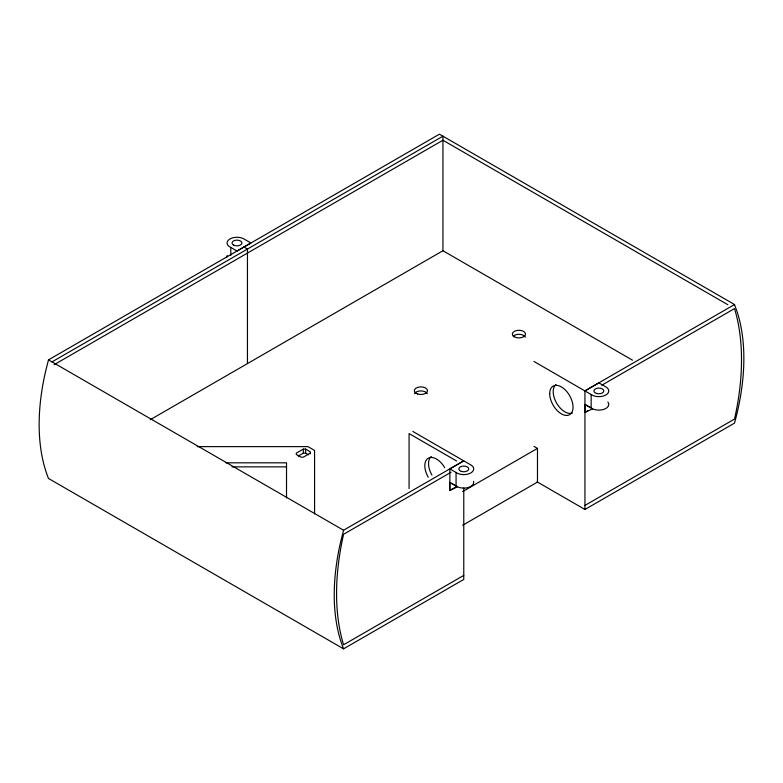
<?xml version="1.0" encoding="UTF-8"?>
<svg xmlns="http://www.w3.org/2000/svg" width="783" height="783" viewBox="0 0 783 783"><rect width="100%" height="100%" fill="white"/><g stroke="black" fill="none" stroke-linecap="round" stroke-linejoin="round"><path stroke-width="1.17" d="M537.099 481.848L584.94 509.479L734.513 423.123A206.301 119.104 -60 0 0 737.341 312.456L734.513 304.538L439.429 134.167L48.487 359.877L45.659 371.064A206.301 119.104 -60 0 0 48.487 478.462L343.571 648.833L463.771 579.43L463.771 487.966M449.863 490.442L449.863 468.88L463.771 460.844L343.571 530.248L340.742 541.435A206.301 119.104 -60 0 0 343.571 648.833M51.991 361.903L442.933 136.193L442.933 250.736L150.248 419.708M54.096 364.721L442.933 140.235L727.838 304.724M310.303 453.807L310.303 451.781L305.634 449.09L303.305 449.09L296.297 453.132L296.297 454.483L300.966 457.174L303.305 457.174L310.303 453.132M298.303 456.019L303.305 453.132L305.634 453.132L308.443 454.747M584.94 509.479L584.94 390.893L734.513 304.538M451.116 472.198L343.571 534.29A236.143 136.34 -60 0 0 343.571 644.791L463.771 575.388M601.794 385.207L734.513 308.58A236.143 136.34 -60 0 1 734.513 419.081L584.94 505.436M449.765 482.406L457.497 486.742L449.765 490.491L449.765 482.406L456.068 485.94L456.068 472.462L449.863 468.88M592.467 408.824L584.852 412.504L584.852 404.419L592.574 408.755M449.765 490.491L456.812 486.429M584.852 412.504L587.925 410.732M462.665 491.577L537.481 448.385L537.481 482.074L462.665 525.266M584.94 390.893L598.848 382.858L606.473 387.262A9.905 5.716 0 0 1 605.239 395.317A9.905 5.716 0 0 1 591.292 394.603L533.977 361.462M197.228 446.623L307.973 446.623L314.57 450.44L314.57 513.893M225.915 462.822L286.519 462.822L286.519 497.929M231.974 466.864L286.519 466.864M230.809 247.448L230.594 247.369A9.905 5.716 0 0 1 229.36 239.314A9.905 5.716 0 0 1 243.317 238.6L250.932 242.994L237.024 251.03L230.809 247.448L230.809 255.307M591.292 408.08L593.191 409.088A9.905 5.716 0 0 0 605.239 408.785A9.905 5.716 0 0 0 607.862 401.992M456.205 486.067L458.114 487.075A9.905 5.716 0 0 0 469.115 487.222A9.905 5.716 0 0 0 473.549 481.408M584.852 404.419L591.155 407.953L591.155 394.475M442.933 250.736L632.517 360.19M243.953 247.027L247.457 249.043L247.457 363.586M533.977 446.359L537.481 448.385M412.807 431.423L471.395 465.249A9.905 5.716 0 0 1 470.152 473.304A9.905 5.716 0 0 1 456.205 472.589L456.068 472.462M456.548 460.972L409.078 433.576L409.078 488.612M48.487 359.877L343.571 530.248M305.634 449.09L305.634 453.132M303.305 449.09L303.305 453.132M414.54 393.741A6.597 3.807 0 0 1 420.911 390.923A6.597 3.807 0 0 1 427.293 393.741M513.227 336.23A6.597 3.807 0 0 1 519.804 334.351A6.597 3.807 0 0 1 525.315 337.15M227.09 256.961A9.905 5.716 0 0 1 227.197 255.473M431.952 475.105A16.502 9.533 60 0 1 431.267 456.518M428.232 477.258A16.502 9.533 60 0 1 428.232 458.202A16.502 9.533 60 0 1 444.734 467.725M572.373 413.023A16.502 9.533 60 0 1 556.625 403.128A16.502 9.533 60 0 1 555.94 384.541M514.274 336.788A6.597 3.807 0 0 0 525.315 335.075A6.597 3.807 0 0 0 517.23 330.406A6.597 3.807 0 0 0 514.274 336.788M417.613 393.986A6.597 3.807 0 0 0 427.518 390.688A6.597 3.807 0 0 0 417.613 387.389A6.597 3.807 0 0 0 417.613 393.986M461.324 471.395A4.952 2.858 0 0 0 468.753 468.919A4.952 2.858 0 0 0 461.324 466.443A4.952 2.858 0 0 0 461.324 471.395M596.401 393.409A4.952 2.858 0 0 0 603.83 390.932A4.952 2.858 0 0 0 596.401 388.456A4.952 2.858 0 0 0 596.401 393.409M233.451 245.001A4.952 2.858 0 0 0 241.741 243.719A4.952 2.858 0 0 0 235.673 240.224A4.952 2.858 0 0 0 233.451 245.001M549.705 393.653A16.502 9.533 60 0 0 567.205 415.43A16.502 9.533 60 0 0 567.205 392.087A16.502 9.533 60 0 0 549.705 393.653"/></g></svg>
